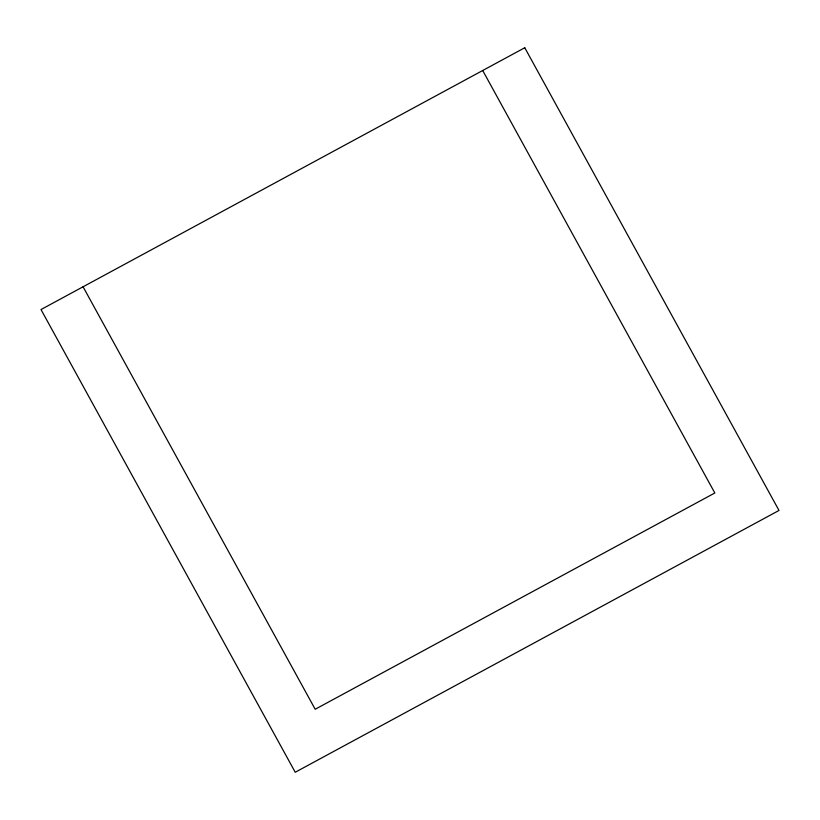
<?xml version="1.0" encoding="UTF-8"?>
<svg xmlns="http://www.w3.org/2000/svg" width="820" height="820" viewBox="0 0 820 820"><rect width="100%" height="100%" fill="white"/><g stroke="black" fill="none" stroke-linecap="round" stroke-linejoin="round"><path stroke-width="1.23" d="M482.703 70.51L714.825 492.984L315.188 709.259L83.066 286.785M524.769 47.744L41 309.55L295.231 772.255L779 510.45L524.769 47.744"/></g></svg>
